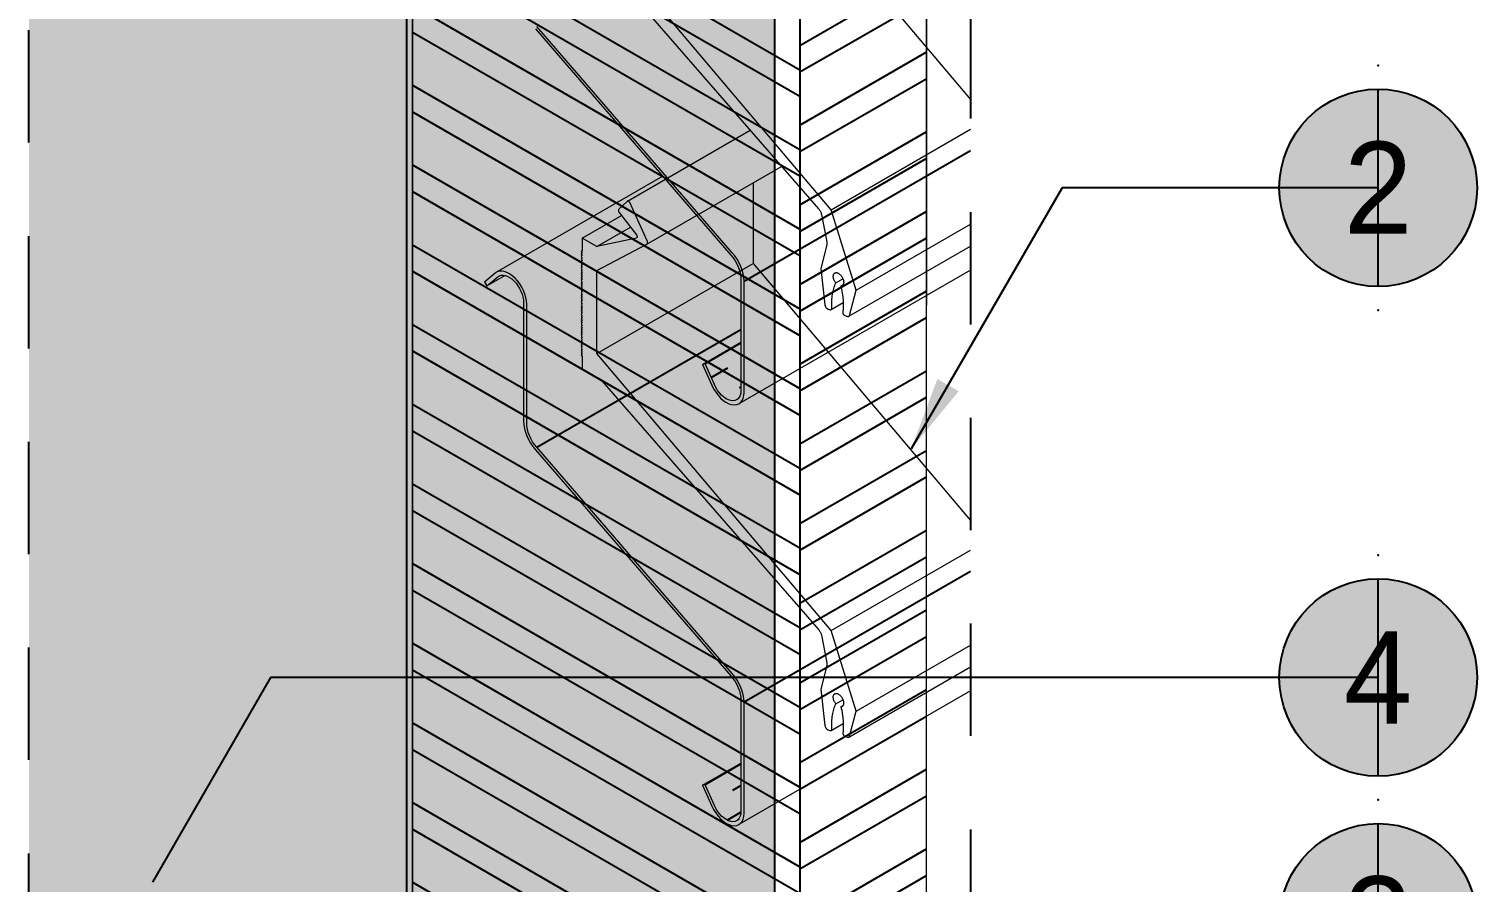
# Model space of a CAD drawing. Header units: millimetres. Extents: x -244126 to 368105, y -173968 to 259060.
# Drawn here: x -89976 to -88011, y 59330 to 60489 of the extents above; entities that cross this region are included whole.
import ezdxf
from ezdxf.enums import TextEntityAlignment as Align
from ezdxf.xclip import XClip

# ---------------------------------------------------------------- set-up
doc = ezdxf.new("R2010")
doc.units = ezdxf.units.MM
doc.header["$MEASUREMENT"] = 0
doc.header["$XCLIPFRAME"] = 0
for name, pattern in [('HIDDEN', [9.525, 6.35, -3.175]), ('TA_HL_011.00000', [71.5, 39.05, -32.45]), ('TA_HL_021.00000', [136.5, 74.55, -61.95]), ('TA_HL_043.00000', [279.5, 152.65, -126.85])]:
    doc.linetypes.add(name, pattern=pattern)
for name, color, linetype in [('000 - H A T C H', 8, 'Continuous'), ('000 - SYMBOL CON', 1, 'Continuous'), ('000 - T E X T', 4, 'Continuous'), ('001 - ASCESSORIES', 1, 'Continuous'), ('A03_SUN LOUVER', 7, 'Continuous')]:
    doc.layers.add(name, color=color, linetype=linetype)
doc.styles.add('BROWALLIA', font='BrowalliaUPC.ttf')
pattern_1 = [(0, (7820.9144, -44154.1062), (0.78125, 1.5625), [0, -1.5625])]
pattern_2 = [(30, (-89354.717, 61283.274), (11.4383, 42.6883), [31.25, -31.25])]

# ---------------------------------------------------------------- blocks, each defined once
blk = doc.blocks.new('A$Cadb84cab')
at = {"layer": '000 - H A T C H'}
h = blk.add_hatch(dxfattribs=at)
h.set_pattern_fill('DOTS', color=8, scale=25)
h.set_pattern_definition(pattern_1)
h.paths.add_polyline_path([(-61.57, -57.56), (-161.57, -7.56), (-161.57, 293.63), (-61.57, 243.63)])
h = blk.add_hatch(dxfattribs=at)
h.set_pattern_fill('DOTS', color=8, scale=25)
h.set_pattern_definition(pattern_1)
h.paths.add_polyline_path([(-61.57, -57.56), (-11.57, -32.56), (-11.57, 268.63), (-61.57, 243.63)])
at = {"color": 1}
for points in [[(-61.57, -57.56), (-161.57, -7.56), (-161.57, 293.63), (-61.57, 243.63)], [(-61.57, -57.56), (-11.57, -32.56), (-11.57, 268.63), (-61.57, 243.63)]]:
    blk.add_lwpolyline(points, close=True, dxfattribs=at)
blk = doc.blocks.new('*U2980')
at = {"layer": '000 - H A T C H'}
h = blk.add_hatch(dxfattribs=at)
h.set_pattern_fill('ANSI32', color=8, scale=25, angle=285)
h.set_pattern_definition([(330, (-171.779, 185.463), (4.6875, 8.119), []), (330, (-170.635, 181.194), (4.6875, 8.119), [])])
edge = h.paths.add_edge_path()
edge.add_spline(control_points=[(-16.05, 175.52), (-16.05, -50.46), (-16.05, -90.98), (-16.51, -90.98), (-16.83, -90.8), (-42.73, -75.84), (-68.63, -60.89), (-68.63, -20.24), (-68.63, 205.88), (-68.63, 205.61), (-68.31, 205.43), (-42.57, 190.57), (-16.83, 175.71), (-16.51, 175.52), (-16.05, 175.52)], knot_values=[0, 0, 0, 1, 1, 1.785398, 1.785398, 2.785398, 2.785398, 3.785398, 3.785398, 4.570796, 4.570796, 5.570796, 5.570796, 6.356194, 6.356194, 6.356194], weights=[1, 1, 1, 0.92388, 1, 1, 1, 1, 1, 0.92388, 1, 1, 1, 0.92388, 1], degree=2, periodic=0)
h = blk.add_hatch(dxfattribs=at)
h.set_pattern_fill('ANSI32', color=8, scale=25, angle=345)
h.set_pattern_definition([(30, (-294.92, 185.463), (-4.6875, 8.11899), []), (30, (-290.651, 184.319), (-4.6875, 8.11899), [])])
edge = h.paths.add_edge_path()
edge.add_spline(control_points=[(1.15, 185.46), (1.15, -40.52), (1.15, -81.04), (1.15, -81.31), (0.81, -81.51), (-7.23, -86.15), (-15.27, -90.8), (-15.6, -90.98), (-16.05, -90.98), (-16.05, -50.46), (-16.05, 175.52), (-15.6, 175.52), (-15.27, 175.71), (-7.23, 180.35), (0.81, 184.99), (1.15, 185.19), (1.15, 185.46)], knot_values=[0, 0, 0, 1, 1, 1.785398, 1.785398, 2.785398, 2.785398, 3.570796, 3.570796, 4.570796, 4.570796, 5.356194, 5.356194, 6.356194, 6.356194, 7.141593, 7.141593, 7.141593], weights=[1, 1, 1, 0.92388, 1, 1, 1, 0.92388, 1, 1, 1, 0.92388, 1, 1, 1, 0.92388, 1], degree=2, periodic=0)
at = {"color": 0, "linetype": 'Continuous', "lineweight": 0, "extrusion": (-5.55112e-17, 0.816497, 0.57735)}
for p, q in [((-68.63, -60.63), (-68.63, 205.88)), ((1.15, -81.04), (1.15, 185.46))]:
    blk.add_line(p, q, dxfattribs=at)
blk.add_line((-16.05, 175.52), (-16.05, -90.98))
at = {"color": 0, "linetype": 'Continuous', "lineweight": 0}
for points, weights, knots in [([(-16.05, 175.52), (-16.05, -50.46), (-16.05, -90.98), (-16.51, -90.98), (-16.83, -90.8), (-42.73, -75.84), (-68.63, -60.89), (-68.63, -20.24), (-68.63, 205.88), (-68.63, 205.61), (-68.31, 205.43), (-42.57, 190.57), (-16.83, 175.71), (-16.51, 175.52), (-16.05, 175.52)], [1, 1, 1, 0.923879532512, 1, 1, 1, 1, 1, 0.923879532512, 1, 1, 1, 0.923879532512, 1], [0, 0, 0, 1, 1, 1.785398, 1.785398, 2.785398, 2.785398, 3.785398, 3.785398, 4.570796, 4.570796, 5.570796, 5.570796, 6.356194, 6.356194, 6.356194]), ([(1.15, 185.46), (1.15, -40.52), (1.15, -81.04), (1.15, -81.31), (0.81, -81.51), (-7.23, -86.15), (-15.27, -90.8), (-15.6, -90.98), (-16.05, -90.98), (-16.05, -50.46), (-16.05, 175.52), (-15.6, 175.52), (-15.27, 175.71), (-7.23, 180.35), (0.81, 184.99), (1.15, 185.19), (1.15, 185.46)], [1, 1, 1, 0.923879532511, 1, 1, 1, 0.923879532511, 1, 1, 1, 0.923879532511, 1, 1, 1, 0.923879532511, 1], [0, 0, 0, 1, 1, 1.785398, 1.785398, 2.785398, 2.785398, 3.570796, 3.570796, 4.570796, 4.570796, 5.356194, 5.356194, 6.356194, 6.356194, 7.141593, 7.141593, 7.141593])]:
    blk.add_rational_spline(points, weights, degree=2, knots=knots, dxfattribs=at)
blk = doc.blocks.new('000 - ASSCESSORIES_FAMELINE_AL.FLEX_BK_FOR_70Z_[70Z-BK]_ISOMATRIC_VIEW')
at = {"layer": '001 - ASCESSORIES', "color": 0, "linetype": 'ByBlock', "lineweight": 0, "extrusion": (0.408248, 0.707107, 0.57735)}
for p, q in [((-13.98, -113.41), (-22.72, -64.92)), ((1.77, -64.92), (10.52, -113.41)), ((-23.95, -68.46), (-15.4, -112.46)), ((-45.18, -99.85), (-46.03, -101.34)), ((-44.03, -101.83), (-45.18, -99.85)), ((-45.18, -99.85), (-39.02, -99.85)), ((-39.09, -99.32), (-38.58, -103.16)), ((-37.36, -98.57), (-38.95, -98.96)), ((-37.7, -104.57), (-37.16, -98.91)), ((-37.34, -98.56), (-18.1, -98.56)), ((-46.52, -102.19), (-46.69, -102.19)), ((-46.69, -102.19), (-46.69, -102.47)), ((-46.36, -101.91), (-46.52, -101.91)), ((-46.52, -101.91), (-46.52, -102.19)), ((-46.2, -101.62), (-46.36, -101.62)), ((-46.36, -101.62), (-46.36, -101.91)), ((-46.03, -101.34), (-46.2, -101.34)), ((-46.2, -101.34), (-46.2, -101.62)), ((-38.78, -103.52), (-44.03, -101.83)), ((-44.03, -101.83), (-38.76, -101.83)), ((-47.5, -103.89), (-47.67, -103.89)), ((-47.67, -103.89), (-47.67, -104.17)), ((-47.34, -103.6), (-47.5, -103.6)), ((-47.5, -103.6), (-47.5, -103.89)), ((-47.34, -103.32), (-47.34, -103.6)), ((-47.18, -103.32), (-47.34, -103.32)), ((-47.01, -103.04), (-47.18, -103.04)), ((-47.18, -103.04), (-47.18, -103.32)), ((-46.85, -102.75), (-47.01, -102.75)), ((-47.01, -102.75), (-47.01, -103.04)), ((-46.69, -102.47), (-46.85, -102.47)), ((-46.85, -102.47), (-46.85, -102.75)), ((-51.3, -114.42), (-45.67, -104.66)), ((-48.65, -105.87), (-48.81, -105.87)), ((-48.81, -105.87), (-48.81, -106.15)), ((-48.48, -105.58), (-48.65, -105.58)), ((-48.65, -105.58), (-48.65, -105.87)), ((-48.32, -105.3), (-48.48, -105.3)), ((-48.48, -105.3), (-48.48, -105.58)), ((-48.16, -105.02), (-48.32, -105.02)), ((-48.32, -105.02), (-48.32, -105.3)), ((-47.99, -104.73), (-48.16, -104.73)), ((-48.16, -104.73), (-48.16, -105.02)), ((-47.83, -104.45), (-47.99, -104.45)), ((-47.99, -104.45), (-47.99, -104.73)), ((-47.67, -104.17), (-47.83, -104.17)), ((-47.83, -104.17), (-47.83, -104.45)), ((-45.67, -104.66), (-37.98, -104.94)), ((-37.98, -104.94), (-16.86, -104.94)), ((-21.33, -104.94), (-26.81, -114.42)), ((-49.79, -107.84), (-49.95, -107.84)), ((-49.95, -107.84), (-49.95, -108.13)), ((-49.63, -107.56), (-49.79, -107.56)), ((-49.79, -107.56), (-49.79, -107.84)), ((-49.46, -107.28), (-49.63, -107.28)), ((-49.63, -107.28), (-49.63, -107.56)), ((-49.3, -107), (-49.46, -107)), ((-49.46, -107), (-49.46, -107.28)), ((-49.14, -106.71), (-49.3, -106.71)), ((-49.3, -106.71), (-49.3, -107)), ((-48.97, -106.43), (-49.14, -106.43)), ((-49.14, -106.43), (-49.14, -106.71)), ((-48.81, -106.15), (-48.97, -106.15)), ((-48.97, -106.15), (-48.97, -106.43)), ((-50.93, -109.82), (-51.1, -109.82)), ((-51.1, -109.82), (-51.1, -110.11)), ((-50.77, -109.54), (-50.93, -109.54)), ((-50.93, -109.54), (-50.93, -109.82)), ((-50.61, -109.26), (-50.77, -109.26)), ((-50.77, -109.26), (-50.77, -109.54)), ((-50.44, -108.98), (-50.61, -108.98)), ((-50.61, -108.98), (-50.61, -109.26)), ((-50.28, -108.69), (-50.44, -108.69)), ((-50.44, -108.69), (-50.44, -108.98)), ((-50.12, -108.41), (-50.28, -108.41)), ((-50.28, -108.41), (-50.28, -108.69)), ((-49.95, -108.13), (-50.12, -108.13)), ((-50.12, -108.13), (-50.12, -108.41)), ((-52.08, -111.8), (-52.24, -111.8)), ((-52.24, -111.8), (-52.24, -112.09)), ((-51.91, -111.52), (-52.08, -111.52)), ((-52.08, -111.52), (-52.08, -111.8)), ((-51.75, -111.24), (-51.91, -111.24)), ((-51.91, -111.24), (-51.91, -111.52)), ((-51.59, -110.96), (-51.75, -110.96)), ((-51.75, -110.96), (-51.75, -111.24)), ((-51.42, -110.67), (-51.59, -110.67)), ((-51.59, -110.67), (-51.59, -110.96)), ((-51.26, -110.39), (-51.42, -110.39)), ((-51.42, -110.39), (-51.42, -110.67)), ((-51.1, -110.11), (-51.26, -110.11)), ((-51.26, -110.11), (-51.26, -110.39)), ((-53.22, -113.78), (-54.08, -115.27)), ((-53.06, -113.5), (-53.22, -113.5)), ((-53.22, -113.5), (-53.22, -113.78)), ((-52.89, -113.22), (-53.06, -113.22)), ((-53.06, -113.22), (-53.06, -113.5)), ((-52.73, -112.94), (-52.89, -112.94)), ((-52.89, -112.94), (-52.89, -113.22)), ((-52.57, -112.65), (-52.73, -112.65)), ((-52.73, -112.65), (-52.73, -112.94)), ((-52.4, -112.37), (-52.57, -112.37)), ((-52.57, -112.37), (-52.57, -112.65)), ((-52.24, -112.09), (-52.4, -112.09)), ((-52.4, -112.09), (-52.4, -112.37)), ((-15.45, -113.29), (-16.69, -116.89)), ((-16.51, -124.57), (-13.98, -113.41)), ((-13.98, -113.41), (10.52, -113.41)), ((-54.08, -115.27), (-52.53, -117.96)), ((-42.55, -162.91), (-51.3, -114.42)), ((-51.3, -114.42), (-26.81, -114.42)), ((-26.81, -114.42), (-18.06, -162.91)), ((-16.89, -117.23), (-19.19, -119.61)), ((-52.53, -117.96), (-43.97, -161.96)), ((-19.19, -119.61), (-21.17, -124.16)), ((-18.41, -122.33), (-17.29, -122.33)), ((-18.02, -123.04), (-17.69, -123.04)), ((-21.1, -124.88), (-20.93, -125.06)), ((-20.78, -125.15), (-18.86, -125.15)), ((-18.99, -127.08), (-16.51, -124.57)), ((-16.51, -124.57), (7.98, -124.57)), ((-19.56, -126.75), (-19.29, -127.06)), ((-19.13, -127.14), (5.36, -127.14)), ((-44.02, -162.79), (-45.26, -166.38)), ((-45.09, -174.07), (-42.55, -162.91)), ((-42.55, -162.91), (-18.06, -162.91)), ((-45.46, -166.73), (-47.77, -169.11)), ((-47.77, -169.11), (-49.74, -173.66)), ((-46.99, -171.83), (-45.87, -171.83)), ((-46.6, -172.54), (-46.27, -172.54)), ((-49.67, -174.38), (-49.51, -174.56)), ((-49.35, -174.64), (-47.44, -174.64)), ((-47.57, -176.57), (-45.09, -174.07)), ((-45.09, -174.07), (-20.6, -174.07)), ((-48.14, -176.25), (-47.87, -176.56)), ((-47.71, -176.64), (-23.21, -176.64))]:
    blk.add_line(p, q, dxfattribs=at)
at = {"layer": '001 - ASCESSORIES', "color": 0, "linetype": 'ByBlock', "lineweight": 0}
for centre, major_axis, start_param, end_param in [((-38.92, -99.26), (0, 0.3), 0.141895, 1.797595), ((-37.34, -98.86), (0, 0.3), -1.732589, 0.141895), ((-37.98, -104.44), (0, -0.5), -0.013773, 1.309292), ((-20.94, -124.46), (0, -0.5), -2.216568, -0.583655), ((-20.78, -124.65), (0, -0.5), -0.583655, 0.836571), ((-19.47, -126.5), (0, -0.3), -2.491265, -0.583655), ((-19.13, -126.64), (0, -0.5), -0.583655, 0.523599), ((-49.51, -173.96), (0, -0.5), -2.216568, -0.583655), ((-49.35, -174.14), (0, -0.5), -0.583655, 0.836571), ((-48.04, -176), (0, -0.3), -2.491265, -0.583655), ((-47.71, -176.14), (0, -0.5), -0.583655, 0.523599)]:
    blk.add_ellipse(centre, major_axis=major_axis, ratio=0.57735, start_param=start_param, end_param=end_param, dxfattribs=at)
at = {"layer": '001 - ASCESSORIES', "color": 0, "linetype": 'ByBlock', "lineweight": 0, "extrusion": (-5.44396e-32, 1.66533e-16, -1)}
blk.add_ellipse((-38.75, -103.22), major_axis=(0, -0.3), ratio=0.57735, start_param=-1.797595, end_param=0.183111, dxfattribs=at)
at = {"layer": '001 - ASCESSORIES', "color": 0, "linetype": 'ByBlock', "lineweight": 0, "extrusion": (-5.55112e-17, 1.11022e-16, -1)}
for centre, major_axis, start_param, end_param in [((-15.94, -112.78), (0, -1), -1.895536, -1.032852), ((-17.85, -122.09), (0, 1), -1.818254, 3.433503), ((-44.52, -162.28), (0, -1), -1.895536, -1.032852), ((-46.43, -171.58), (0, 1), -1.818254, 3.433503)]:
    blk.add_ellipse(centre, major_axis=major_axis, ratio=0.57735, start_param=start_param, end_param=end_param, dxfattribs=at)
at = {"layer": '001 - ASCESSORIES', "color": 0, "linetype": 'ByBlock', "lineweight": 0, "extrusion": (-2.46519e-32, 1.11022e-16, -1)}
for centre in [(-17.18, -116.37), (-45.76, -165.87)]:
    blk.add_ellipse(centre, major_axis=(0, -1), ratio=0.57735, start_param=-1.032852, end_param=-0.537944, dxfattribs=at)
at = {"layer": '001 - ASCESSORIES', "color": 0, "linetype": 'ByBlock', "lineweight": 0, "extrusion": (1.38778e-16, 1.66533e-16, -1)}
for centre in [(-16.03, -132.07), (-44.6, -181.57)]:
    blk.add_ellipse(centre, major_axis=(0, 10.58), ratio=0.57735, start_param=-0.836571, end_param=-0.401574, dxfattribs=at)
at = {"layer": '001 - ASCESSORIES', "color": 0, "linetype": 'ByBlock', "lineweight": 0, "extrusion": (-2.77556e-17, -9.24446e-33, -1)}
for centre in [(-22.85, -118.8), (-51.42, -168.3)]:
    blk.add_ellipse(centre, major_axis=(0, -9.37), ratio=0.57735, start_param=-1.101207, end_param=-0.650328, dxfattribs=at)
blk = doc.blocks.new('000 - ARROW FOR SYMBOL')
at = {"layer": '000 - SYMBOL CON', "color": 0, "linetype": 'HIDDEN'}
blk.add_solid([(1.289, 1.565), (0, 0), (0.711, 1.899)], dxfattribs=at)
blk = doc.blocks.new('*U2982')
h = blk.add_hatch(color=250)
h.dxf.hatch_style = 1
edge = h.paths.add_edge_path()
edge.add_arc((0, 0), 2.683, 0, 360)
for p in [(0, 3.326), (0, -3.326)]:
    blk.add_point(p)
at = {"layer": '000 - SYMBOL CON', "color": 0, "linetype": 'ByBlock'}
for points in [[(0, 0), (-8.58, 0), (-12.675, -7.092)], [(-8.58, 0), (-8.58, 0), (-12.675, -7.092)]]:
    blk.add_lwpolyline(points, dxfattribs=at)
at = {"layer": '000 - SYMBOL CON', "color": 2}
blk.add_circle((0, 0), 2.683, dxfattribs=at)
at = {"layer": 'Defpoints', "color": 250}
blk.add_line((0, -2.683), (0, 2.683), dxfattribs=at)
at = {"layer": '000 - SYMBOL CON', "color": 0}
blk.add_blockref('000 - ARROW FOR SYMBOL', (-12.675, -7.092), dxfattribs=at)
blk.add_blockref('000 - ARROW FOR SYMBOL', (-12.675, -7.092), dxfattribs=at)
at = {"layer": '000 - T E X T', "style": 'BROWALLIA'}
blk.add_attdef('NO.CODE', text='', height=2.5, dxfattribs=at).set_placement((0, 0), align=Align.MIDDLE_CENTER)
blk = doc.blocks.new('*U2981')
h = blk.add_hatch(color=250)
h.dxf.hatch_style = 1
edge = h.paths.add_edge_path()
edge.add_arc((0, 0), 2.683, 0, 360)
for p in [(0, 3.326), (0, -3.326)]:
    blk.add_point(p)
at = {"layer": '000 - SYMBOL CON', "color": 0, "linetype": 'ByBlock'}
for points in [[(0, 0), (-30.066, 0), (-33.273, -5.555)], [(-30.066, 0), (-30.066, 0), (-33.273, -5.555)]]:
    blk.add_lwpolyline(points, dxfattribs=at)
at = {"layer": '000 - SYMBOL CON', "color": 2}
blk.add_circle((0, 0), 2.683, dxfattribs=at)
at = {"layer": 'Defpoints', "color": 250}
blk.add_line((0, -2.683), (0, 2.683), dxfattribs=at)
at = {"layer": '000 - SYMBOL CON', "color": 0}
blk.add_blockref('000 - ARROW FOR SYMBOL', (-33.273, -5.555), dxfattribs=at)
blk.add_blockref('000 - ARROW FOR SYMBOL', (-33.273, -5.555), dxfattribs=at)
at = {"layer": '000 - T E X T', "style": 'BROWALLIA'}
blk.add_attdef('NO.CODE', text='', height=2.5, dxfattribs=at).set_placement((0, 0), align=Align.MIDDLE_CENTER)
blk = doc.blocks.new('*U2984')
h = blk.add_hatch(color=250)
h.dxf.hatch_style = 1
edge = h.paths.add_edge_path()
edge.add_arc((0, 0), 2.683, 0, 360)
for p in [(0, 3.326), (0, -3.326)]:
    blk.add_point(p)
at = {"layer": '000 - SYMBOL CON', "color": 0, "linetype": 'ByBlock'}
for points in [[(0, 0), (-14.059, 0), (-15.696, -2.835)], [(-14.059, 0), (-14.059, 0), (-15.696, -2.835)]]:
    blk.add_lwpolyline(points, dxfattribs=at)
at = {"layer": '000 - SYMBOL CON', "color": 2}
blk.add_circle((0, 0), 2.683, dxfattribs=at)
at = {"layer": 'Defpoints', "color": 250}
blk.add_line((0, -2.683), (0, 2.683), dxfattribs=at)
at = {"layer": '000 - SYMBOL CON', "color": 0}
blk.add_blockref('000 - ARROW FOR SYMBOL', (-15.696, -2.835), dxfattribs=at)
blk.add_blockref('000 - ARROW FOR SYMBOL', (-15.696, -2.835), dxfattribs=at)
at = {"layer": '000 - T E X T', "style": 'BROWALLIA'}
blk.add_attdef('NO.CODE', text='', height=2.5, dxfattribs=at).set_placement((0, 0), align=Align.MIDDLE_CENTER)

msp = doc.modelspace()

# ---------------------------------------------------------------- hatches: boundary and pattern name
at = {"layer": '000 - H A T C H'}
h = msp.add_hatch(dxfattribs=at)
h.set_pattern_fill('DASH', color=2, scale=250, angle=30)
h.set_pattern_definition(pattern_2)
edge = h.paths.add_edge_path()
edge.add_line((-89058.39185, 60034.28642), (-89045.90418, 60006.05))
edge.add_ellipse((-89029.57585, 60009.5526), major_axis=(13.99998, -24.24868), ratio=0.5773502692, start_angle=259.44122644, end_angle=404.77789682)
edge.add_line((-89009.77703, 59998.03313), (-89009.77703, 60062.3542))
edge.add_line((-89009.77703, 60062.3542), (-89058.39185, 60034.28642))
edge = h.paths.add_edge_path()
edge.add_line((-89009.77703, 59490.80659), (-89058.39185, 59462.73881))
edge.add_line((-89058.39185, 59462.73881), (-89045.90418, 59434.50239))
edge.add_ellipse((-89029.57585, 59438.00499), major_axis=(13.99998, -24.24868), ratio=0.5773502692, start_angle=259.44122644, end_angle=404.77789682)
edge.add_line((-89009.77703, 59426.48552), (-89009.77703, 59490.80659))
h = msp.add_hatch(dxfattribs=at)
h.set_pattern_fill('DASH', color=2, scale=250, angle=30)
h.set_pattern_definition(pattern_2)
edge = h.paths.add_edge_path()
edge.add_line((-89058.39185, 60034.28642), (-89045.90418, 60006.05))
edge.add_ellipse((-89029.57585, 60009.5526), major_axis=(13.99998, -24.24868), ratio=0.5773502692, start_angle=259.44122644, end_angle=404.77789682)
edge.add_line((-89009.77703, 59998.03313), (-89009.77703, 60062.3542))
edge.add_line((-89009.77703, 60062.3542), (-89058.39185, 60034.28642))
edge = h.paths.add_edge_path()
edge.add_line((-89009.77703, 59490.80659), (-89058.39185, 59462.73881))
edge.add_line((-89058.39185, 59462.73881), (-89045.90418, 59434.50239))
edge.add_ellipse((-89029.57585, 59438.00499), major_axis=(13.99998, -24.24868), ratio=0.5773502692, start_angle=259.44122644, end_angle=404.77789682)
edge.add_line((-89009.77703, 59426.48552), (-89009.77703, 59490.80659))

# ---------------------------------------------------------------- linework, layer by layer
at = {"layer": '000 - SYMBOL CON', "color": 2, "linetype": 'TA_HL_043.00000'}
msp.add_lwpolyline([(-88848.05032, 59066.75884), (-89826.1482, 59066.75884, -0.4142135624), (-89976.1482, 59216.75884), (-89976.1482, 61638.03443, -0.4142135624), (-89826.1482, 61788.03443), (-88848.05032, 61788.03443, -0.4142135624), (-88698.05032, 61638.03443), (-88698.05032, 59216.75884, -0.4142135624)], format="xyb", close=True, dxfattribs=at)
at = {"layer": 'A03_SUN LOUVER', "color": 2, "linetype": 'Continuous', "lineweight": 0, "extrusion": (-4.996e-16, 0.816497, 0.57735)}
for p, q in [((-89288.74392, 60489.16659), (-89023.40395, 60181.91187)), ((-89288.74392, 60489.16659), (-89023.40395, 60181.91187)), ((-89021.56606, 60185.26622), (-89286.90603, 60492.52093)), ((-89021.56606, 60185.26622), (-89286.90603, 60492.52093)), ((-89115.88944, 60289.00694), (-89341.57438, 60158.70768)), ((-89115.88944, 60289.00694), (-89341.57438, 60158.70768)), ((-88698.05032, 60161.69916), (-89012.57583, 59980.10777)), ((-89343.19929, 60157.57012), (-89358.00327, 60145.17462)), ((-89343.19929, 60157.57012), (-89358.00327, 60145.17462)), ((-89358.00327, 60145.17462), (-89354.71652, 60140.17921)), ((-89358.00327, 60145.17462), (-89354.71652, 60140.17921)), ((-89354.71652, 60140.17921), (-89330.08173, 60154.40212)), ((-89354.71652, 60140.17921), (-89330.08173, 60154.40212)), ((-89354.71652, 60140.17921), (-89339.91254, 60152.57471)), ((-89354.71652, 60140.17921), (-89339.91254, 60152.57471)), ((-89009.77703, 60149.02348), (-89009.77703, 59998.03313)), ((-89009.77703, 60149.02348), (-89009.77703, 59998.03313)), ((-89005.53439, 59995.56208), (-89005.53439, 60146.57399)), ((-89005.53439, 59995.56208), (-89005.53439, 60146.57399)), ((-89304.77558, 60117.73033), (-89304.77558, 59956.31121)), ((-89304.77558, 60117.73033), (-89304.77558, 59956.31121)), ((-89300.53294, 59953.86172), (-89300.53294, 60115.27047)), ((-89300.53294, 59953.86172), (-89300.53294, 60115.27047)), ((-89061.89079, 60033.53585), (-89009.77703, 60063.62374)), ((-89061.89079, 60033.53585), (-89009.77703, 60063.62374)), ((-89058.39185, 60034.28642), (-89009.77703, 60062.3542)), ((-89058.39185, 60034.28642), (-89009.77703, 60062.3542)), ((-89058.39185, 60034.28642), (-89061.89079, 60033.53585)), ((-89058.39185, 60034.28642), (-89061.89079, 60033.53585)), ((-89061.89079, 60033.53585), (-89049.40311, 60005.29943)), ((-89061.89079, 60033.53585), (-89049.40311, 60005.29943)), ((-89045.90418, 60006.05), (-89058.39185, 60034.28642)), ((-89045.90418, 60006.05), (-89058.39185, 60034.28642)), ((-89288.74392, 59917.61898), (-89023.40395, 59610.36427)), ((-89288.74392, 59917.61898), (-89023.40395, 59610.36427)), ((-89021.56606, 59613.71861), (-89286.90603, 59920.97333)), ((-89021.56606, 59613.71861), (-89286.90603, 59920.97333)), ((-88698.05032, 59590.15155), (-89012.57583, 59408.56016)), ((-89009.77703, 59577.47587), (-89009.77703, 59426.48552)), ((-89009.77703, 59577.47587), (-89009.77703, 59426.48552)), ((-89005.53439, 59424.01447), (-89005.53439, 59575.02638)), ((-89005.53439, 59424.01447), (-89005.53439, 59575.02638)), ((-89061.89079, 59461.98825), (-89009.77703, 59492.07613)), ((-89061.89079, 59461.98825), (-89009.77703, 59492.07613)), ((-89058.39185, 59462.73881), (-89009.77703, 59490.80659)), ((-89058.39185, 59462.73881), (-89009.77703, 59490.80659)), ((-89058.39185, 59462.73881), (-89061.89079, 59461.98825)), ((-89058.39185, 59462.73881), (-89061.89079, 59461.98825)), ((-89061.89079, 59461.98825), (-89049.40311, 59433.75183)), ((-89061.89079, 59461.98825), (-89049.40311, 59433.75183)), ((-89045.90418, 59434.50239), (-89058.39185, 59462.73881)), ((-89045.90418, 59434.50239), (-89058.39185, 59462.73881))]:
    msp.add_line(p, q, dxfattribs=at)
at = {"layer": 'A03_SUN LOUVER', "color": 2}
for p, q in [((-89005.53439, 60146.57399), (-88698.05032, 60324.1)), ((-89286.90603, 59920.97333), (-89009.77703, 60080.97383)), ((-89286.90603, 59920.97333), (-89009.77703, 60080.97383)), ((-89005.53439, 59575.02638), (-88698.05032, 59752.55239))]:
    msp.add_line(p, q, dxfattribs=at)
at = {"layer": 'A03_SUN LOUVER', "color": 2, "linetype": 'Continuous', "lineweight": 0, "extrusion": (-7.43708e-18, 1.23904e-16, -1)}
for centre in [(-89033.81866, 60162.90392), (-89033.81866, 60162.90392), (-89033.81866, 59591.35632), (-89033.81866, 59591.35632)]:
    msp.add_ellipse(centre, major_axis=(17, -29.44486), ratio=0.5773502692, start_param=-1.9081598234, end_param=-0.7853981634, dxfattribs=at)
at = {"layer": 'A03_SUN LOUVER', "color": 2, "linetype": 'Continuous', "lineweight": 0}
for centre, major_axis, start_param, end_param in [((-89033.81866, 60162.90392), (-20, 34.64102), -2.3561944902, -1.2334328302), ((-89033.81866, 60162.90392), (-20, 34.64102), -2.3561944902, -1.2334328302), ((-89324.57438, 60129.26281), (-17, 29.44486), -2.3602293802, 0.1008331477), ((-89324.57438, 60129.26281), (-17, 29.44486), -2.3602293802, 0.1008331477), ((-89029.57583, 60009.55263), (17, -29.44486), -1.7550806169, 0.7814277942), ((-89029.57583, 60009.55263), (17, -29.44486), -1.7550806169, 0.7814277942), ((-89276.49131, 59939.98128), (20, -34.64102), -2.3561944902, -1.2334328302), ((-89276.49131, 59939.98128), (20, -34.64102), -2.3561944902, -1.2334328302), ((-89033.81866, 59591.35632), (-20, 34.64102), -2.3561944902, -1.2334328302), ((-89033.81866, 59591.35632), (-20, 34.64102), -2.3561944902, -1.2334328302), ((-89029.57583, 59438.00503), (17, -29.44486), -1.7550806169, 0.7814277942), ((-89029.57583, 59438.00503), (17, -29.44486), -1.7550806169, 0.7814277942)]:
    msp.add_ellipse(centre, major_axis=major_axis, ratio=0.5773502692, start_param=start_param, end_param=end_param, dxfattribs=at)
at = {"layer": 'A03_SUN LOUVER', "color": 2, "linetype": 'Continuous', "lineweight": 0, "extrusion": (-1.59096e-16, 1.64541e-16, -1)}
msp.add_ellipse((-89324.57438, 60129.26281), major_axis=(-14, 24.24871), ratio=0.5773502692, start_param=-0.1008331477, end_param=2.3606407209, dxfattribs=at)
msp.add_ellipse((-89324.57438, 60129.26281), major_axis=(-14, 24.24871), ratio=0.5773502692, start_param=-0.1008331477, end_param=2.3606407209, dxfattribs=at)
at = {"layer": 'A03_SUN LOUVER', "color": 2, "linetype": 'Continuous', "lineweight": 0, "extrusion": (1.40504e-16, 1.45219e-16, -1)}
for centre in [(-89029.57585, 60009.5526), (-89029.57585, 60009.5526), (-89029.57585, 59438.00499), (-89029.57585, 59438.00499)]:
    msp.add_ellipse(centre, major_axis=(13.99998, -24.24868), ratio=0.5773502692, start_param=-0.7815217316, end_param=1.7550816904, dxfattribs=at)
at = {"layer": 'A03_SUN LOUVER', "color": 2, "linetype": 'Continuous', "lineweight": 0, "extrusion": (-7.95482e-17, 8.22703e-17, -1)}
msp.add_ellipse((-89276.49131, 59939.98128), major_axis=(-17, 29.44486), ratio=0.5773502692, start_param=-1.9081598234, end_param=-0.7853981634, dxfattribs=at)
msp.add_ellipse((-89276.49131, 59939.98128), major_axis=(-17, 29.44486), ratio=0.5773502692, start_param=-1.9081598234, end_param=-0.7853981634, dxfattribs=at)

# ---------------------------------------------------------------- block references
at = {"color": 3}
ref = msp.add_blockref('A$Cadb84cab', (-88848.05032, 59216.75884), dxfattribs=dict(at, xscale=10, yscale=10, zscale=10))
XClip(ref).set_block_clipping_path([(0, -15), (-97.8097878808, -15), (-112.8097878808, 0), (-112.8097878808, 242.1275592577), (-97.8097878808, 257.1275592577), (0, 257.1275592577), (15, 242.1275592577), (15, 0)])
ref = msp.add_blockref('*U2980', (-88769.2475, 59597.33605), dxfattribs=dict(at, xscale=10, yscale=10, zscale=10))
XClip(ref).set_block_clipping_path([(-7.8802828388, -53.0577209315), (-105.6900707196, -53.0577209315), (-120.6900707196, -38.0577209315), (-120.6900707196, 204.0698383261), (-105.6900707196, 219.0698383261), (-7.8802828388, 219.0698383261), (7.1197171612, 204.0698383261), (7.1197171612, -38.0577209315)])
at = {"layer": '000 - T E X T', "color": 2, "linetype": 'TA_HL_011.00000', "ltscale": 2.5, "xscale": 50, "yscale": 50, "zscale": 50}
for name, p, values in [('*U2982', (-88144.94087, 60273.40721), {'NO.CODE': '2'}), ('*U2981', (-88144.94087, 59608.28425), {'NO.CODE': '4'}), ('*U2984', (-88144.94087, 59275.72277), {'NO.CODE': '3'})]:
    msp.add_blockref(name, p, dxfattribs=at).add_auto_attribs(values)
at = {"layer": '001 - ASCESSORIES', "linetype": 'TA_HL_021.00000'}
ref = msp.add_blockref('000 - ASSCESSORIES_FAMELINE_AL.FLEX_BK_FOR_70Z_[70Z-BK]_ISOMATRIC_VIEW', (-89333.31234, 61295.63214), dxfattribs=dict(at, xscale=10, yscale=10, zscale=10, rotation=29.99999999999996))
XClip(ref).set_block_clipping_path([(-69.4187417495, -217.2891905287), (-154.1245027931, -168.3842965882), (-159.6148838499, -147.8939155315), (-38.551104221, 61.794701742), (-18.0607231643, 67.2850827988), (66.6450378793, 18.3801888584), (72.1354189361, -2.1101921984), (-48.9283606928, -211.7988094719)])

doc.saveas('drawing.dxf')
